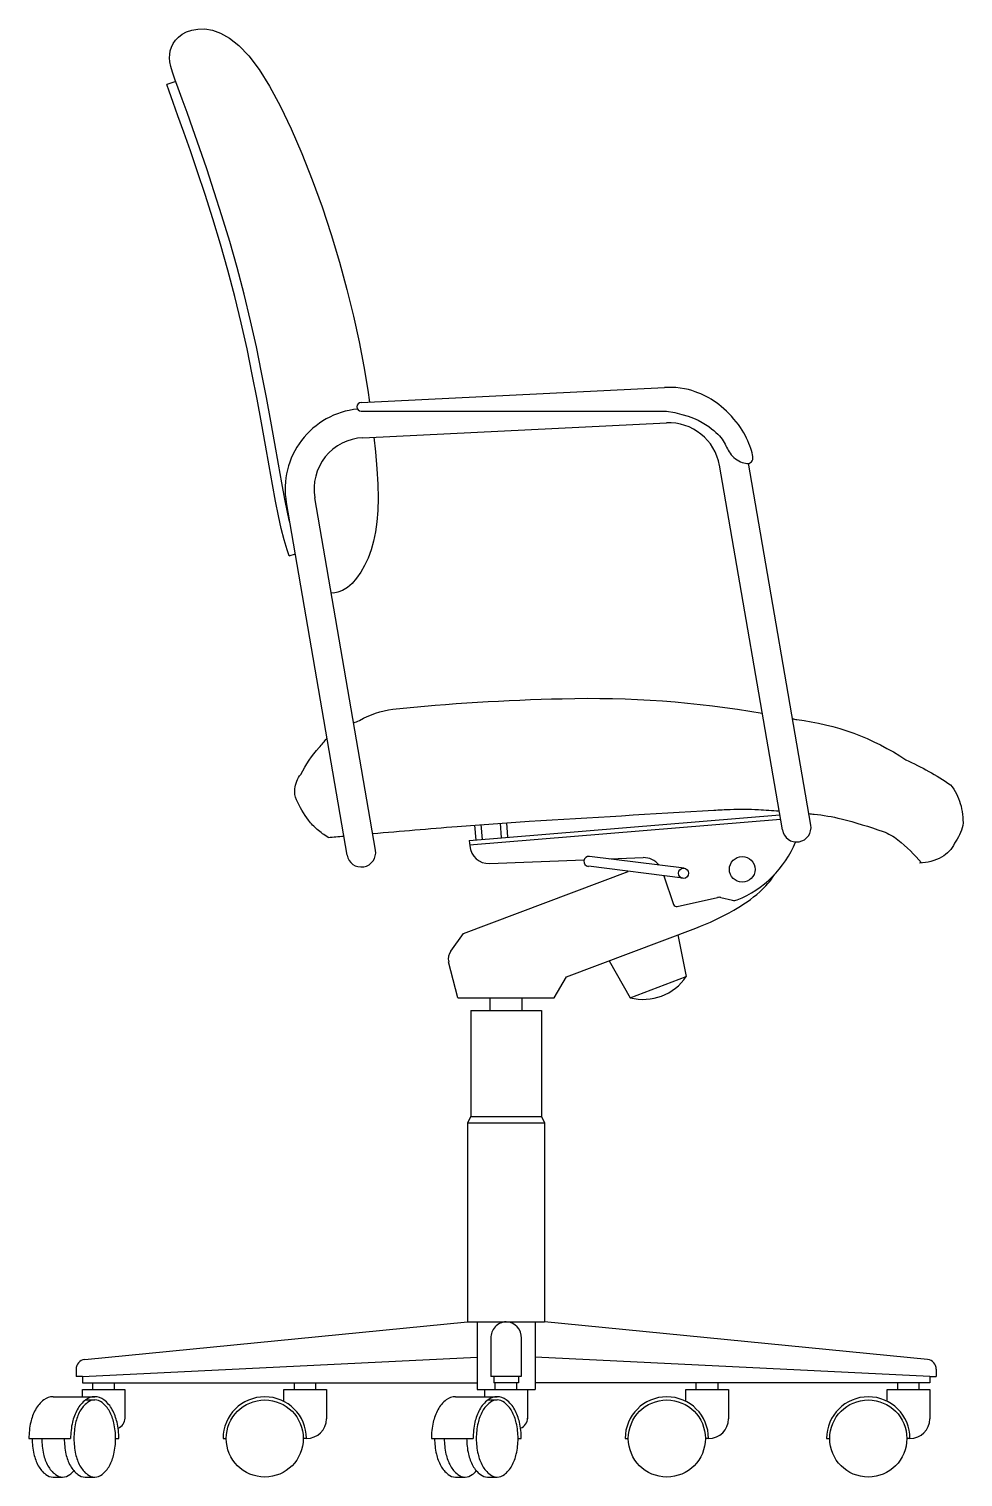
# Model space of a CAD drawing. Extents: x -34 to 34, y 0 to 105.
import ezdxf

# ---------------------------------------------------------------- set-up
doc = ezdxf.new("R2010")
doc.units = 0
doc.header["$LTSCALE"] = 50
doc.header["$MEASUREMENT"] = 0
doc.layers.get('0').update_dxf_attribs({"linetype": 'CONTINUOUS'})

msp = doc.modelspace()

# ---------------------------------------------------------------- linework, layer by layer
at = {"color": 0, "linetype": 'ByBlock'}
for p, q in [((-23.36, 101.4), (-24.02, 101.18)), ((-9.89, 78.09), (12.17, 79.18)), ((-9.89, 77.46), (12.3, 77.46)), ((-9.76, 75.52), (12.3, 76.61)), ((22.8, 47.38), (18.27, 73.67)), ((20.73, 47.02), (16.16, 73.52)), ((-10.91, 45.2), (-15.32, 70.81)), ((-8.84, 45.56), (-13.26, 71.16)), ((-14.68, 67.06), (-15.14, 66.92)), ((-2.03, 46.25), (20.54, 48.13)), ((-2, 45.93), (20.59, 47.8)), ((-1.65, 47.37), (-1.56, 46.29)), ((-1.18, 47.41), (-1.1, 46.33)), ((0.21, 47.51), (0.3, 46.45)), ((0.68, 47.54), (0.76, 46.49)), ((-2.03, 46.25), (-1.99, 45.87)), ((-0.55, 44.59), (6.33, 44.85)), ((13.5, 43.52), (6.63, 44.38)), ((13.59, 44.24), (6.72, 45.1)), ((8.19, 44.92), (10.61, 45.01)), ((-2.45, 39.5), (9.51, 44.01)), ((12.11, 43.69), (12.82, 41.61)), ((13.09, 41.45), (16.01, 42.12)), ((16.26, 42.11), (17.09, 41.92)), ((-3.38, 38.22), (-2.45, 39.5)), ((5.03, 36.34), (14.43, 39.89)), ((13.12, 39.39), (13.74, 36.37)), ((-2.85, 34.83), (-3.53, 37.44)), ((8.14, 37.51), (9.67, 34.83)), ((4.15, 34.83), (5.03, 36.34)), ((9.67, 34.83), (13.74, 36.37)), ((-2.85, 34.83), (4.15, 34.83)), ((-0.52, 33.9), (-0.52, 34.83)), ((1.82, 33.9), (1.82, 34.83)), ((-1.92, 33.9), (3.22, 33.9)), ((-1.92, 33.9), (-1.92, 26.2)), ((3.22, 33.9), (3.22, 26.2)), ((-1.92, 26.2), (-2.15, 25.74)), ((-2.15, 25.74), (3.45, 25.74)), ((-2.15, 25.74), (-2.15, 11.28)), ((-1.92, 26.2), (3.22, 26.2)), ((3.22, 26.2), (3.45, 25.74)), ((3.45, 25.74), (3.45, 11.28)), ((-29.97, 8.54), (-2.15, 11.28)), ((-2.15, 11.28), (3.45, 11.28)), ((-1.45, 11.28), (-1.45, 6.37)), ((2.75, 11.28), (2.75, 6.37)), ((31.28, 8.54), (3.45, 11.28)), ((-0.45, 10.09), (-0.45, 7.31)), ((1.75, 10.09), (1.75, 7.31)), ((-30.14, 7.31), (-1.45, 8.71)), ((31.44, 7.31), (2.75, 8.71)), ((-30.61, 7.84), (-30.61, 7.31)), ((31.91, 7.84), (31.91, 7.31)), ((-30.14, 7.31), (-30.61, 7.31)), ((-30.14, 7.31), (-30.14, 6.84)), ((-30.14, 6.84), (-1.45, 6.84)), ((-30.14, 6.37), (-27.05, 6.37)), ((-30.14, 5.83), (-30.14, 6.37)), ((-29.38, 6.37), (-29.38, 6.84)), ((-27.81, 6.37), (-27.81, 6.84)), ((-27.05, 6.37), (-27.05, 4.24)), ((-15.51, 6.37), (-12.41, 6.37)), ((-15.51, 5.5), (-15.51, 6.37)), ((-14.74, 6.37), (-14.74, 6.84)), ((-13.17, 6.37), (-13.17, 6.84)), ((-12.41, 6.37), (-12.41, 4.24)), ((-1.45, 6.37), (2.75, 6.37)), ((-0.9, 5.83), (-0.9, 6.37)), ((1.75, 7.31), (-0.45, 7.31)), ((-0.25, 7.31), (-0.25, 6.84)), ((1.55, 6.84), (-0.25, 6.84)), ((-0.14, 6.37), (-0.14, 6.84)), ((1.44, 6.37), (1.44, 6.84)), ((1.55, 7.31), (1.55, 6.84)), ((2.2, 6.37), (2.2, 4.24)), ((31.44, 6.84), (2.75, 6.84)), ((13.71, 6.37), (16.81, 6.37)), ((13.71, 5.5), (13.71, 6.37)), ((14.47, 6.37), (14.47, 6.84)), ((16.05, 6.37), (16.05, 6.84)), ((16.81, 6.37), (16.81, 4.24)), ((28.35, 6.37), (31.45, 6.37)), ((28.35, 5.5), (28.35, 6.37)), ((29.11, 6.37), (29.11, 6.84)), ((30.68, 6.37), (30.68, 6.84)), ((31.44, 7.31), (31.44, 6.84)), ((31.44, 7.31), (31.91, 7.31)), ((31.45, 6.37), (31.45, 4.24)), ((-32.28, 5.83), (-29.25, 5.83)), ((-29.92, 5.6), (-29.25, 5.6)), ((-3.03, 5.83), (0, 5.83)), ((-0.68, 5.6), (0, 5.6)), ((-34.03, 2.8), (-31, 2.8)), ((-27.73, 2.8), (-27.5, 2.8)), ((-19.92, 2.8), (-19.69, 2.8)), ((-13.85, 2.8), (-14.09, 2.8)), ((-4.78, 2.8), (-1.75, 2.8)), ((1.52, 2.8), (1.75, 2.8)), ((9.3, 2.8), (9.53, 2.8)), ((15.37, 2.8), (15.13, 2.8)), ((23.94, 2.8), (24.17, 2.8)), ((30, 2.8), (29.77, 2.8)), ((-32.28, 0), (-31.58, 0)), ((-29.95, 0), (-29.25, 0)), ((-3.03, 0), (-2.33, 0)), ((-0.7, 0), (0, 0))]:
    msp.add_line(p, q, dxfattribs=at)
for points in [[(-15.09, 69.44), (-15.21, 70), (-15.43, 71.05), (-15.65, 72.24), (-15.9, 73.6), (-16.16, 75.1), (-16.45, 76.72), (-16.77, 78.45), (-17.12, 80.26), (-17.5, 82.12), (-17.92, 84.03), (-18.39, 85.96), (-18.9, 87.89), (-19.44, 89.79), (-20, 91.64), (-20.56, 93.4), (-21.11, 95.06), (-21.63, 96.59), (-22.11, 97.96), (-22.54, 99.15), (-22.9, 100.13), (-23.19, 100.93), (-23.42, 101.58), (-23.59, 102.09), (-23.71, 102.5), (-23.78, 102.83), (-23.81, 103.12), (-23.8, 103.38), (-23.76, 103.65), (-23.67, 103.91), (-23.55, 104.17), (-23.38, 104.41), (-23.16, 104.64), (-22.89, 104.84), (-22.57, 105.01), (-22.19, 105.13), (-21.75, 105.22), (-21.25, 105.23), (-20.7, 105.14), (-20.1, 104.93), (-19.45, 104.56), (-18.77, 104.02), (-18.05, 103.27), (-17.31, 102.29)], [(-17.31, 102.29), (-16.54, 101.06), (-15.75, 99.6), (-14.97, 97.96), (-14.19, 96.17), (-13.44, 94.27), (-12.73, 92.3), (-12.06, 90.28), (-11.45, 88.27), (-10.92, 86.29), (-10.45, 84.36), (-10.04, 82.49), (-9.7, 80.69), (-9.41, 78.98), (-9.28, 78.12)], [(-15.12, 66.93), (-15.27, 67.38), (-15.48, 68.1), (-15.69, 68.92), (-15.9, 69.85), (-16.11, 70.91), (-16.34, 72.12), (-16.58, 73.48), (-16.85, 74.98), (-17.14, 76.6), (-17.45, 78.32), (-17.8, 80.12), (-18.18, 81.98), (-18.61, 83.87), (-19.07, 85.79), (-19.57, 87.7), (-20.11, 89.59), (-20.67, 91.43), (-21.23, 93.19), (-21.77, 94.84), (-22.29, 96.36), (-22.77, 97.73), (-23.2, 98.91), (-23.55, 99.89), (-23.85, 100.7), (-24.02, 101.18)], [(12.3, 77.46), (12.9, 77.35), (13.42, 77.22), (13.87, 77.08), (14.26, 76.94), (14.6, 76.79), (14.89, 76.63), (15.15, 76.48), (15.37, 76.33), (15.57, 76.18), (15.75, 76.05), (15.9, 75.91), (16.04, 75.78), (16.16, 75.65), (16.26, 75.53), (16.35, 75.41), (16.43, 75.29), (16.5, 75.17), (16.56, 75.06), (16.62, 74.94), (16.67, 74.83), (16.73, 74.72), (16.79, 74.61), (16.85, 74.5), (16.93, 74.4), (17.01, 74.29), (17.11, 74.19), (17.21, 74.09), (17.32, 74), (17.44, 73.92), (17.56, 73.84), (17.68, 73.78), (17.8, 73.73), (17.92, 73.69), (18.04, 73.67), (18.15, 73.66), (18.25, 73.66), (18.34, 73.68), (18.42, 73.72), (18.49, 73.77), (18.53, 73.84), (18.57, 73.93), (18.58, 74.04), (18.58, 74.16), (18.56, 74.29), (18.53, 74.43), (18.48, 74.59), (18.43, 74.75), (18.37, 74.93), (18.3, 75.1), (18.22, 75.29), (18.13, 75.48), (18.04, 75.67), (17.93, 75.87), (17.81, 76.07), (17.68, 76.27), (17.53, 76.48), (17.38, 76.68), (17.21, 76.88), (17.03, 77.08), (16.85, 77.27), (16.66, 77.45), (16.47, 77.63), (16.28, 77.79), (16.1, 77.94), (15.91, 78.08), (15.73, 78.21), (15.55, 78.32), (15.37, 78.43), (15.18, 78.53), (15, 78.62), (14.8, 78.71), (14.59, 78.79), (14.38, 78.87), (14.15, 78.95), (13.9, 79.02), (13.62, 79.08), (13.31, 79.13), (12.98, 79.17), (12.6, 79.18), (12.17, 79.18)], [(-8.96, 75.56), (-8.85, 74.5), (-8.74, 73.26), (-8.68, 72.15), (-8.66, 71.14), (-8.68, 70.24), (-8.74, 69.42), (-8.84, 68.68), (-8.98, 68), (-9.16, 67.37), (-9.38, 66.78), (-9.64, 66.24), (-9.92, 65.75), (-10.23, 65.31), (-10.55, 64.94), (-10.89, 64.64), (-11.23, 64.42), (-11.57, 64.29), (-11.9, 64.24), (-12.07, 64.26)]]:
    msp.add_lwpolyline(points, dxfattribs=at)
for points in [[(-10.44, 54.8, -0.002372), (-10.01, 54.98, -0.097821), (-7.59, 55.8, -0.020061), (4.73, 56.56, -0.049553), (19.26, 55.51, -0.11973)], [(21.47, 55.1, -0.001062), (21.77, 55.04, -0.11973), (29.7, 52.12, -0.041357), (32.95, 50.3, -0.101445), (33.66, 48.94, -0.08194), (33.85, 47.35, -0.091585), (33.24, 46.05, -0.156293), (32.3, 45.05, -0.128207), (30.7, 44.62)], [(-12.28, 46.48, -0.046936), (-13.08, 47.06, -0.050079), (-13.71, 47.73, -0.058336), (-14.58, 49.22, -0.128425), (-14.71, 50, -0.148284), (-14.27, 51.06, -0.07075), (-12.94, 53.01, -0.008422), (-12.37, 53.67, -0.010699)], [(-9.05, 46.76, -0.001665), (-2.91, 47.28, -0.004554), (2.33, 47.65, -0.000524), (15.75, 48.46, -0.005904), (16.94, 48.52, -0.022966), (18.99, 48.5, -0.004306), (20.49, 48.4, -0.036107)], [(22.65, 48.21, -0.001076), (23.03, 48.17, -0.036107), (25, 47.83, -0.022822), (28.04, 46.91, -0.086193), (29.13, 46.3, -0.044731), (30.85, 44.63)], [(-12.28, 46.48, -0.000306), (-11.15, 46.58, -0.004554)], [(14.43, 39.89, 0.038544), (17.2, 41.19, 0.051213), (19.08, 42.52, 0.075609), (20.17, 43.81, 0.211848)], [(-32.28, 5.83, 0.164676), (-32.94, 5.61, 0.105774), (-33.56, 4.89, 0.069037), (-33.9, 3.98, 0.055234), (-34.03, 2.8, 0.055234)], [(-27.5, 2.8, 0.055234), (-27.63, 3.98, 0.069037), (-27.97, 4.89, 0.105774), (-28.58, 5.61, 0.164676), (-29.25, 5.83, 0.164676), (-29.91, 5.61, 0.105774), (-30.52, 4.89, 0.069037), (-30.87, 3.98, 0.055234), (-31, 2.8, 0.055234)], [(-3.03, 5.83, 0.164676), (-3.7, 5.61, 0.105774), (-4.31, 4.89, 0.069037), (-4.65, 3.98, 0.055234), (-4.78, 2.8, 0.055234)], [(1.75, 2.8, 0.055234), (1.62, 3.98, 0.069037), (1.28, 4.89, 0.105774), (0.66, 5.61, 0.164676), (0, 5.83, 0.164676), (-0.66, 5.61, 0.105774), (-1.28, 4.89, 0.069037), (-1.62, 3.98, 0.055234), (-1.75, 2.8, 0.055234)], [(-33.8, 2.8, 0.055234), (-33.67, 1.67, 0.069037), (-33.35, 0.82, 0.105774), (-32.8, 0.18, 0.164676), (-32.28, 0, 0.164676)], [(-33.1, 2.8, 0.055234), (-32.97, 1.67, 0.069037), (-32.65, 0.82, 0.105774), (-32.1, 0.18, 0.164676), (-31.58, 0, 0.164676), (-31.06, 0.18, 0.049902), (-30.76, 0.45, 0.069037)], [(-31.46, 2.8, 0.055234), (-31.34, 1.67, 0.069037), (-31.02, 0.82, 0.105774), (-30.47, 0.18, 0.164676), (-29.95, 0, 0.164676)], [(-4.55, 2.8, 0.055234), (-4.42, 1.67, 0.069037), (-4.1, 0.82, 0.105774), (-3.56, 0.18, 0.164676), (-3.03, 0, 0.164676)], [(-3.85, 2.8, 0.055234), (-3.72, 1.67, 0.069037), (-3.4, 0.82, 0.105774), (-2.86, 0.18, 0.164676), (-2.33, 0, 0.164676), (-1.81, 0.18, 0.049902), (-1.52, 0.45, 0.069037)], [(-2.22, 2.8, 0.055234), (-2.09, 1.67, 0.069037), (-1.77, 0.82, 0.105774), (-1.22, 0.18, 0.164676), (-0.7, 0, 0.164676)]]:
    msp.add_lwpolyline(points, format="xyb", dxfattribs=at)
for points in [[(-30.76, 2.8, 0.055234), (-30.64, 1.67, 0.069037), (-30.32, 0.82, 0.105774), (-29.77, 0.18, 0.164676), (-29.25, 0, 0.164676), (-28.72, 0.18, 0.105774), (-28.18, 0.82, 0.069037), (-27.86, 1.67, 0.055234), (-27.73, 2.8, 0.055234), (-27.86, 3.93, 0.069037), (-28.18, 4.78, 0.105774), (-28.72, 5.42, 0.164676), (-29.25, 5.6, 0.164676), (-29.77, 5.42, 0.105774), (-30.32, 4.78, 0.069037), (-30.64, 3.93, 0.055234)], [(-1.52, 2.8, 0.055234), (-1.39, 1.67, 0.069037), (-1.07, 0.82, 0.105774), (-0.52, 0.18, 0.164676), (0, 0, 0.164676), (0.52, 0.18, 0.105774), (1.07, 0.82, 0.069037), (1.39, 1.67, 0.055234), (1.52, 2.8, 0.055234), (1.39, 3.93, 0.069037), (1.07, 4.78, 0.105774), (0.52, 5.42, 0.164676), (0, 5.6, 0.164676), (-0.52, 5.42, 0.105774), (-1.07, 4.78, 0.069037), (-1.39, 3.93, 0.055234)]]:
    msp.add_lwpolyline(points, format="xyb", close=True, dxfattribs=at)
for centre, radius in [((13.54, 43.87), 0.373), ((17.81, 44.16), 0.933), ((-16.89, 2.8), 2.8), ((12.33, 2.8), 2.8), ((26.97, 2.8), 2.8)]:
    msp.add_circle(centre, radius, dxfattribs=at)
for centre, radius, start, end in [((-9.89, 77.77), 0.312, 89.7427, 269.7427), ((-9.58, 71.8), 5.83, 95.6067, 189.7735), ((12.48, 72.88), 3.73, 9.7735, 92.8273), ((-9.58, 71.8), 3.73, 92.8273, 189.7735), ((21.76, 47.2), 1.05, 189.7735, 9.7735), ((-9.88, 45.38), 1.05, 189.7735, 9.7735), ((-0.6, 45.98), 1.4, 184.7424, 272.1757), ((14.56, 49.09), 7.71, 291.9531, 337.5538), ((6.67, 44.74), 0.365, 82.8696, 262.8696), ((10.66, 43.61), 1.4, 37.8456, 92.1757), ((16.11, 41.66), 0.467, 71.7235, 102.8297), ((13.04, 41.68), 0.233, 198.7786, 282.8297), ((17.23, 42.36), 0.467, 251.7235, 296.1608), ((-2.62, 37.67), 0.933, 143.9183, 194.5631), ((10.62, 38.48), 3.77, 255.402, 325.9623), ((0.69, 10.13), 1.15, 92.1202, 182.1202), ((0.61, 10.13), 1.15, 357.8798, 87.8798), ((-29.91, 7.84), 0.7, 95.6176, 180), ((31.21, 7.84), 0.7, 0, 84.3824), ((-16.89, 2.8), 3.03, 0, 180), ((12.33, 2.8), 3.03, 0, 180), ((26.97, 2.8), 3.03, 0, 180), ((-27.8, 4.27), 0.753, 289.3656, 0.9996), ((-13.85, 4.24), 1.44, 270, 0), ((1.45, 4.27), 0.753, 289.3656, 0.9996), ((15.37, 4.24), 1.44, 270, 0), ((30, 4.24), 1.44, 270, 0)]:
    msp.add_arc(centre, radius, start, end, dxfattribs=at)

doc.saveas('drawing.dxf')
